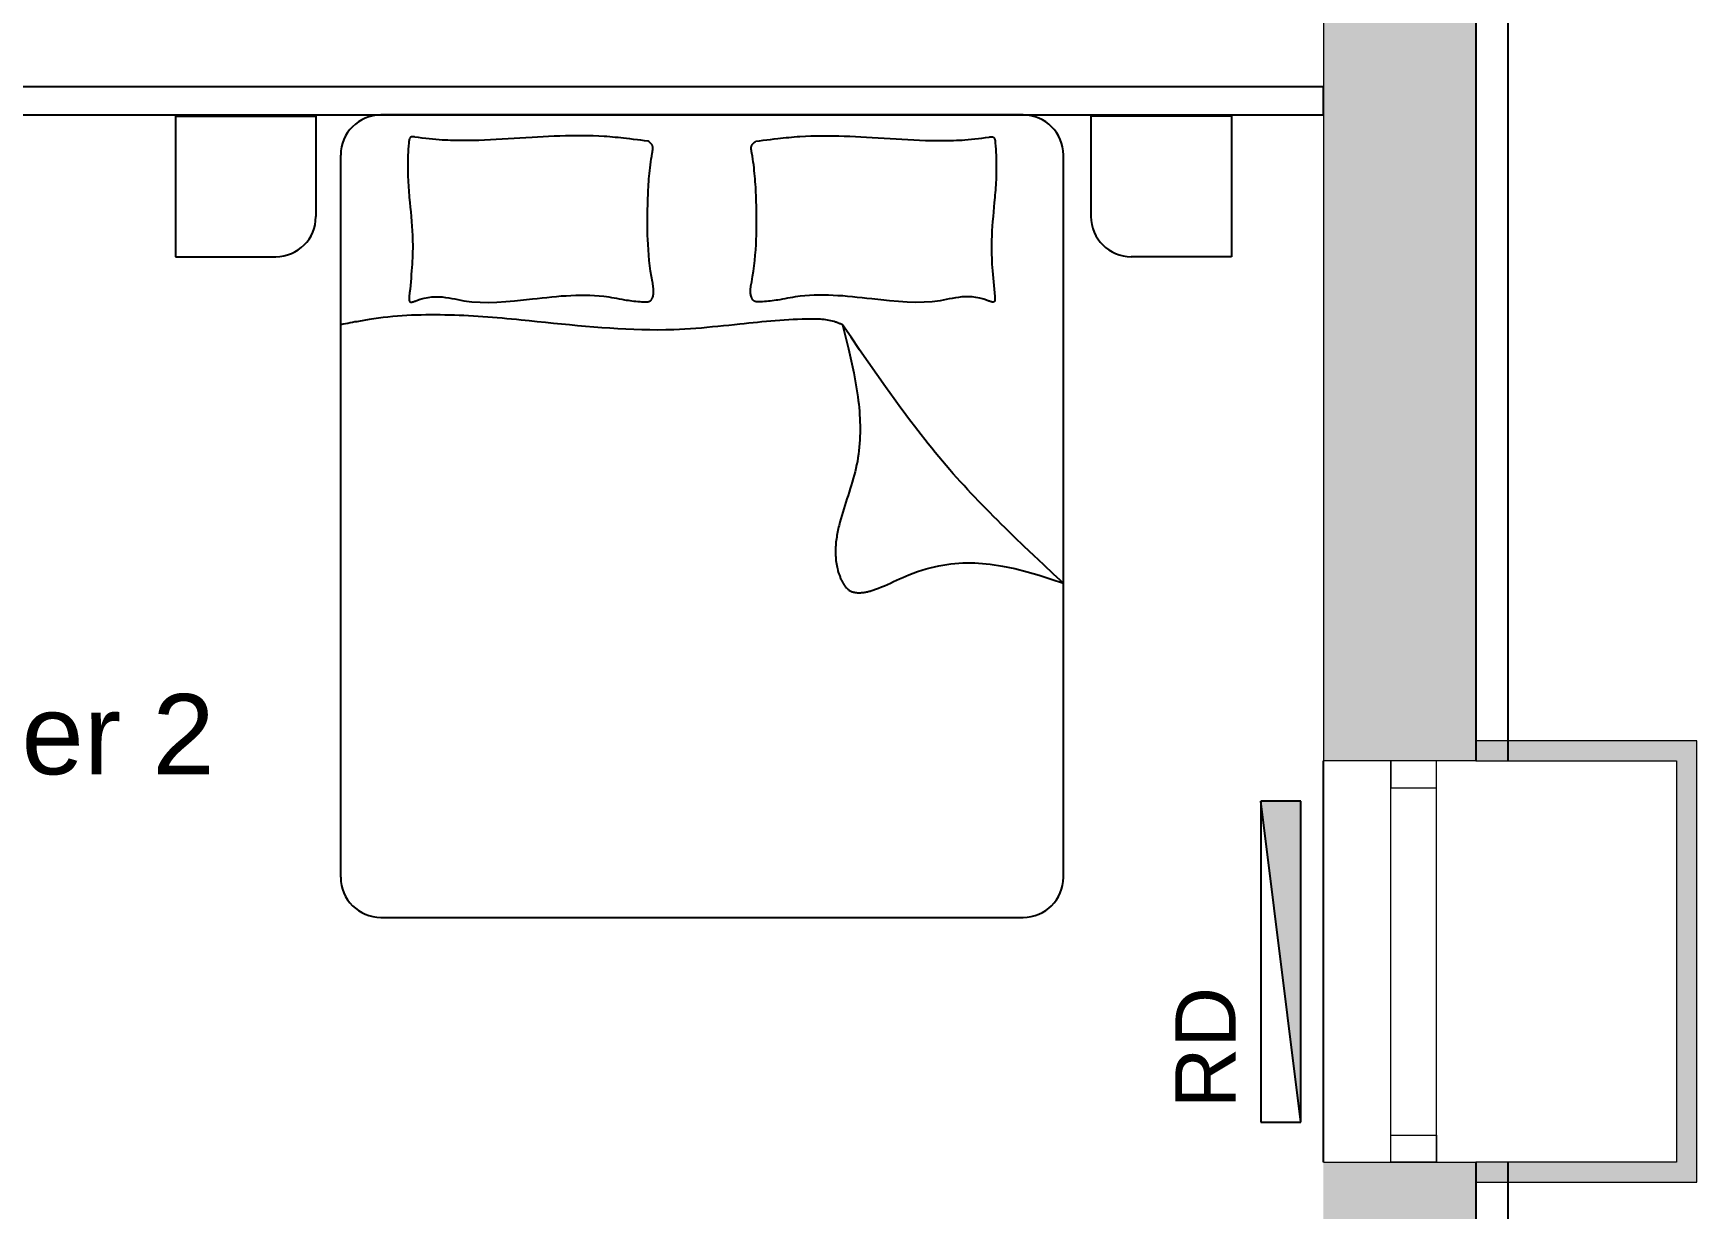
# Model space of a CAD drawing. Header units: millimetres. Extents: x -245 to 49755, y -245 to 41806.
# Drawn here: x 8545 to 10616, y 9941 to 11406 of the extents above; entities that cross this region are included whole.
import ezdxf

# ---------------------------------------------------------------- set-up
doc = ezdxf.new("R2010")
doc.units = ezdxf.units.MM
doc.linetypes.add('PUNKT2_S9', pattern=[1, 0, -1])
doc.layers.add('Label', color=7, linetype='Continuous', lineweight=25)
doc.layers.add('Standard', color=7, linetype='Continuous', lineweight=25)
doc.styles.add('ARIAL', font='arial.ttf')

msp = doc.modelspace()

# ---------------------------------------------------------------- hatches: boundary and pattern name
at = {"layer": 'Standard', "linetype": 'PUNKT2_S9', "lineweight": 18}
h = msp.add_hatch(color=9, dxfattribs=at)
h.paths.add_polyline_path([(10341.4, 8883.3), (10341.4, 9999.4), (10216.4, 9999.4), (10216.4, 8883.3)])
h.paths.add_polyline_path([(10341.4, 10499.4), (10341.4, 11461.9), (10216.4, 11461.9), (10216.4, 10499.4)])
h.paths.add_polyline_path([(10216.4, 12849.4), (10216.4, 11961.9), (10341.4, 11961.9), (10341.4, 12974.4)])
h.paths.add_polyline_path([(10341.4, 7324.4), (10341.4, 8383.3), (10216.4, 8383.3), (10216.4, 7449.4)])
h = msp.add_hatch(color=9, dxfattribs=at)
h.paths.add_polyline_path([(10216.4, 8883.3), (10216.4, 9999.4), (10151.4, 9999.4), (10151.4, 8883.3)])
h.paths.add_polyline_path([(10216.4, 11961.9), (10216.4, 12849.4), (10151.4, 12784.4), (10151.4, 11961.9)])
h.paths.add_polyline_path([(10151.4, 11461.9), (10151.4, 10499.4), (10216.4, 10499.4), (10216.4, 11461.9)])
h.paths.add_polyline_path([(10216.4, 7449.4), (10216.4, 8383.3), (10151.4, 8383.3), (10151.4, 7514.4)])
for points in [[(10616.4, 10524.4), (10341.4, 10524.4), (10341.4, 10499.4), (10591.4, 10499.4)], [(10616.4, 9974.4), (10616.4, 10524.4), (10591.4, 10499.4), (10591.4, 9999.4)], [(10341.4, 9974.4), (10616.4, 9974.4), (10591.4, 9999.4), (10341.4, 9999.4)]]:
    msp.add_hatch(color=253, dxfattribs=at).paths.add_polyline_path(points)
at = {"layer": 'Standard', "linetype": 'PUNKT2_S9', "lineweight": -3}
msp.add_hatch(color=9, dxfattribs=at).paths.add_polyline_path([(10123.5, 10049.4), (10123.5, 10449.4), (10073.5, 10449.4)])

# ---------------------------------------------------------------- linework, layer by layer
at = {"layer": 'Standard', "color": 9, "linetype": 'Continuous', "lineweight": 18}
for p, q in [((10151.4, 11461.9), (10151.4, 10499.4)), ((10341.4, 10499.4), (10341.4, 11461.9)), ((10216.4, 10499.4), (10151.4, 10499.4)), ((10251.4, 10499.4), (10216.4, 10499.4)), ((10276.4, 10499.4), (10251.4, 10499.4)), ((10341.4, 10499.4), (10276.4, 10499.4)), ((10151.4, 9999.4), (10216.4, 9999.4)), ((10216.4, 9999.4), (10251.4, 9999.4)), ((10251.4, 9999.4), (10276.4, 9999.4)), ((10276.4, 9999.4), (10341.4, 9999.4)), ((10341.4, 8883.3), (10341.4, 9999.4))]:
    msp.add_line(p, q, dxfattribs=at)
at = {"layer": 'Standard', "color": 131, "linetype": 'Continuous', "lineweight": -3}
for p, q in [((10341.4, 11461.9), (10341.4, 10499.4)), ((10381.4, 10499.4), (10381.4, 11461.9)), ((10341.4, 9999.4), (10341.4, 8883.3)), ((10381.4, 8883.3), (10381.4, 9999.4))]:
    msp.add_line(p, q, dxfattribs=at)
at = {"layer": 'Standard', "color": 255, "linetype": 'Continuous', "lineweight": -3}
for p, q in [((10151.4, 11339.4), (7651.4, 11339.4)), ((10151.4, 11304.4), (10151.4, 11339.4)), ((7651.4, 11304.4), (10151.4, 11304.4))]:
    msp.add_line(p, q, dxfattribs=at)
at = {"layer": 'Standard', "color": 7, "linetype": 'Continuous', "lineweight": -3}
for p, q in [((8721.6, 11302.7), (8896.6, 11302.7)), ((8721.6, 11302.7), (8721.6, 11127.7)), ((8896.6, 11302.7), (8896.6, 11177.7)), ((9777.6, 11304.4), (8977.6, 11304.4)), ((10037, 11302.8), (9862, 11302.8)), ((9862, 11302.8), (9862, 11177.8)), ((10037, 11302.8), (10037, 11127.8)), ((9012.5, 11271.1), (9012.4, 11270.3)), ((9012.6, 11271.9), (9012.5, 11271.1)), ((9012.7, 11272.6), (9012.6, 11271.9)), ((9012.8, 11273.3), (9012.7, 11272.6)), ((9013, 11274), (9012.8, 11273.3)), ((9013.2, 11274.6), (9013, 11274)), ((9013.4, 11275.1), (9013.2, 11274.6)), ((9013.6, 11275.6), (9013.4, 11275.1)), ((9013.9, 11276), (9013.6, 11275.6)), ((9014.2, 11276.4), (9013.9, 11276)), ((9014.5, 11276.7), (9014.2, 11276.4)), ((9014.9, 11276.9), (9014.5, 11276.7)), ((9015.2, 11277.1), (9014.9, 11276.9)), ((9015.6, 11277.2), (9015.2, 11277.1)), ((9015.9, 11277.2), (9015.6, 11277.2)), ((9016.3, 11277.3), (9015.9, 11277.2)), ((9016.7, 11277.3), (9016.3, 11277.3)), ((9017.2, 11277.3), (9016.7, 11277.3)), ((9017.6, 11277.2), (9017.2, 11277.3)), ((9018.1, 11277.2), (9017.6, 11277.2)), ((9018.5, 11277.1), (9018.1, 11277.2)), ((9019, 11277.1), (9018.5, 11277.1)), ((9019.4, 11277), (9019, 11277.1)), ((9019.9, 11276.9), (9019.4, 11277)), ((9024.5, 11276.2), (9019.9, 11276.9)), ((9029, 11275.6), (9024.5, 11276.2)), ((9033.4, 11275), (9029, 11275.6)), ((9037.7, 11274.5), (9033.4, 11275)), ((9042, 11274.1), (9037.7, 11274.5)), ((9046.1, 11273.7), (9042, 11274.1)), ((9050.2, 11273.4), (9046.1, 11273.7)), ((9053.8, 11273.1), (9050.2, 11273.4)), ((9057.3, 11272.9), (9053.8, 11273.1)), ((9060.8, 11272.8), (9057.3, 11272.9)), ((9064.3, 11272.6), (9060.8, 11272.8)), ((9067.7, 11272.5), (9064.3, 11272.6)), ((9071.2, 11272.5), (9067.7, 11272.5)), ((9074.6, 11272.4), (9071.2, 11272.5)), ((9078.1, 11272.4), (9074.6, 11272.4)), ((9085.2, 11272.4), (9078.1, 11272.4)), ((9092.3, 11272.6), (9085.2, 11272.4)), ((9099.5, 11272.7), (9092.3, 11272.6)), ((9106.7, 11273), (9099.5, 11272.7)), ((9114, 11273.3), (9106.7, 11273)), ((9121.3, 11273.7), (9114, 11273.3)), ((9128.6, 11274.1), (9121.3, 11273.7)), ((9136, 11274.5), (9128.6, 11274.1)), ((9143.4, 11275), (9136, 11274.5)), ((9150.8, 11275.4), (9143.4, 11275)), ((9158.3, 11275.9), (9150.8, 11275.4)), ((9165.8, 11276.3), (9158.3, 11275.9)), ((9172.7, 11276.7), (9165.8, 11276.3)), ((9179.6, 11277.1), (9172.7, 11276.7)), ((9186.5, 11277.4), (9179.6, 11277.1)), ((9193.5, 11277.8), (9186.5, 11277.4)), ((9200.4, 11278), (9193.5, 11277.8)), ((9207.4, 11278.2), (9200.4, 11278)), ((9214.3, 11278.4), (9207.4, 11278.2)), ((9221.2, 11278.5), (9214.3, 11278.4)), ((9228.2, 11278.5), (9221.2, 11278.5)), ((9235.1, 11278.4), (9228.2, 11278.5)), ((9242, 11278.2), (9235.1, 11278.4)), ((9248.9, 11278), (9242, 11278.2)), ((9255.7, 11277.6), (9248.9, 11278)), ((9259.2, 11277.4), (9255.7, 11277.6)), ((9262.6, 11277.1), (9259.2, 11277.4)), ((9266.1, 11276.8), (9262.6, 11277.1)), ((9269.5, 11276.5), (9266.1, 11276.8)), ((9273, 11276.2), (9269.5, 11276.5)), ((9276.4, 11275.9), (9273, 11276.2)), ((9279.8, 11275.5), (9276.4, 11275.9)), ((9283.3, 11275.1), (9279.8, 11275.5)), ((9287.8, 11274.6), (9283.3, 11275.1)), ((9292.4, 11274), (9287.8, 11274.6)), ((9297, 11273.5), (9292.4, 11274)), ((9301.5, 11272.9), (9297, 11273.5)), ((9306.1, 11272.3), (9301.5, 11272.9)), ((9310.6, 11271.7), (9306.1, 11272.3)), ((9311.1, 11271.4), (9310.6, 11271.7)), ((9311.6, 11271), (9311.1, 11271.4)), ((9312.1, 11270.6), (9311.6, 11271)), ((9312.6, 11270.2), (9312.1, 11270.6)), ((9442.6, 11270.2), (9443.1, 11270.6)), ((9443.1, 11270.6), (9443.6, 11271)), ((9443.6, 11271), (9444.1, 11271.4)), ((9444.1, 11271.4), (9444.5, 11271.7)), ((9444.5, 11271.7), (9449.1, 11272.3)), ((9449.1, 11272.3), (9453.7, 11272.9)), ((9453.7, 11272.9), (9458.2, 11273.5)), ((9458.2, 11273.5), (9462.8, 11274)), ((9462.8, 11274), (9467.3, 11274.6)), ((9467.3, 11274.6), (9471.9, 11275.1)), ((9471.9, 11275.1), (9475.3, 11275.5)), ((9475.3, 11275.5), (9478.7, 11275.9)), ((9478.7, 11275.9), (9482.2, 11276.2)), ((9482.2, 11276.2), (9485.6, 11276.5)), ((9485.6, 11276.5), (9489.1, 11276.8)), ((9489.1, 11276.8), (9492.5, 11277.1)), ((9492.5, 11277.1), (9496, 11277.4)), ((9496, 11277.4), (9499.4, 11277.6)), ((9499.4, 11277.6), (9506.3, 11278)), ((9506.3, 11278), (9513.2, 11278.2)), ((9513.2, 11278.2), (9520.1, 11278.4)), ((9520.1, 11278.4), (9527, 11278.5)), ((9527, 11278.5), (9533.9, 11278.5)), ((9533.9, 11278.5), (9540.8, 11278.4)), ((9540.8, 11278.4), (9547.8, 11278.2)), ((9547.8, 11278.2), (9554.7, 11278)), ((9554.7, 11278), (9561.7, 11277.8)), ((9561.7, 11277.8), (9568.6, 11277.4)), ((9568.6, 11277.4), (9575.5, 11277.1)), ((9575.5, 11277.1), (9582.5, 11276.7)), ((9582.5, 11276.7), (9589.4, 11276.3)), ((9589.4, 11276.3), (9596.9, 11275.9)), ((9596.9, 11275.9), (9604.3, 11275.4)), ((9604.3, 11275.4), (9611.8, 11275)), ((9611.8, 11275), (9619.2, 11274.5)), ((9619.2, 11274.5), (9626.5, 11274.1)), ((9626.5, 11274.1), (9633.9, 11273.7)), ((9633.9, 11273.7), (9641.2, 11273.3)), ((9641.2, 11273.3), (9648.5, 11273)), ((9648.5, 11273), (9655.7, 11272.7)), ((9655.7, 11272.7), (9662.9, 11272.6)), ((9662.9, 11272.6), (9670, 11272.4)), ((9670, 11272.4), (9677.1, 11272.4)), ((9677.1, 11272.4), (9680.5, 11272.4)), ((9680.5, 11272.4), (9684, 11272.5)), ((9684, 11272.5), (9687.4, 11272.5)), ((9687.4, 11272.5), (9690.9, 11272.6)), ((9690.9, 11272.6), (9694.4, 11272.8)), ((9694.4, 11272.8), (9697.9, 11272.9)), ((9697.9, 11272.9), (9701.4, 11273.1)), ((9701.4, 11273.1), (9704.9, 11273.4)), ((9704.9, 11273.4), (9709, 11273.7)), ((9709, 11273.7), (9713.2, 11274.1)), ((9713.2, 11274.1), (9717.4, 11274.5)), ((9717.4, 11274.5), (9721.7, 11275)), ((9721.7, 11275), (9726.1, 11275.6)), ((9726.1, 11275.6), (9730.6, 11276.2)), ((9730.6, 11276.2), (9735.3, 11276.9)), ((9735.3, 11276.9), (9735.7, 11277)), ((9735.7, 11277), (9736.2, 11277.1)), ((9736.2, 11277.1), (9736.6, 11277.1)), ((9736.6, 11277.1), (9737.1, 11277.2)), ((9737.1, 11277.2), (9737.6, 11277.2)), ((9737.6, 11277.2), (9738, 11277.3)), ((9738, 11277.3), (9738.4, 11277.3)), ((9738.4, 11277.3), (9738.8, 11277.3)), ((9738.8, 11277.3), (9739.2, 11277.2)), ((9739.2, 11277.2), (9739.6, 11277.2)), ((9739.6, 11277.2), (9739.9, 11277.1)), ((9739.9, 11277.1), (9740.3, 11276.9)), ((9740.3, 11276.9), (9740.6, 11276.7)), ((9740.6, 11276.7), (9741, 11276.4)), ((9741, 11276.4), (9741.3, 11276)), ((9741.3, 11276), (9741.6, 11275.6)), ((9741.6, 11275.6), (9741.8, 11275.1)), ((9741.8, 11275.1), (9742, 11274.6)), ((9742, 11274.6), (9742.2, 11274)), ((9742.2, 11274), (9742.3, 11273.3)), ((9742.3, 11273.3), (9742.5, 11272.6)), ((9742.5, 11272.6), (9742.6, 11271.9)), ((9742.6, 11271.9), (9742.7, 11271.1)), ((9742.7, 11271.1), (9742.8, 11270.3)), ((8927.6, 10354.4), (8927.6, 11254.4)), ((9011.2, 11250.8), (9011.1, 11247.2)), ((9011.3, 11254.4), (9011.2, 11250.8)), ((9011.5, 11258.1), (9011.3, 11254.4)), ((9011.7, 11261.8), (9011.5, 11258.1)), ((9012, 11265.6), (9011.7, 11261.8)), ((9012.3, 11269.5), (9012, 11265.6)), ((9012.4, 11270.3), (9012.3, 11269.5)), ((9313, 11269.8), (9312.6, 11270.2)), ((9313.5, 11269.4), (9313, 11269.8)), ((9313.9, 11269), (9313.5, 11269.4)), ((9314.3, 11268.6), (9313.9, 11269)), ((9314.6, 11268.2), (9314.3, 11268.6)), ((9314.3, 11249.4), (9314.9, 11253.1)), ((9315, 11267.7), (9314.6, 11268.2)), ((9314.9, 11253.1), (9315.5, 11256.8)), ((9315.3, 11267.3), (9315, 11267.7)), ((9315.5, 11266.8), (9315.3, 11267.3)), ((9315.8, 11266.2), (9315.5, 11266.8)), ((9315.5, 11256.8), (9315.7, 11257.7)), ((9315.7, 11257.7), (9315.8, 11258.6)), ((9316, 11265.6), (9315.8, 11266.2)), ((9315.8, 11258.6), (9316, 11259.5)), ((9316.1, 11264.9), (9316, 11265.6)), ((9316, 11259.5), (9316.1, 11260.4)), ((9316.2, 11264.2), (9316.1, 11264.9)), ((9316.1, 11260.4), (9316.2, 11261.3)), ((9316.3, 11263.6), (9316.2, 11264.2)), ((9316.2, 11261.3), (9316.3, 11262.1)), ((9316.3, 11262.8), (9316.3, 11263.6)), ((9316.3, 11262.1), (9316.3, 11262.8)), ((9438.8, 11262.8), (9438.9, 11263.6)), ((9438.9, 11262.1), (9438.8, 11262.8)), ((9438.9, 11264.2), (9439, 11264.9)), ((9438.9, 11263.6), (9438.9, 11264.2)), ((9438.9, 11261.3), (9438.9, 11262.1)), ((9439, 11260.4), (9438.9, 11261.3)), ((9439, 11264.9), (9439.2, 11265.6)), ((9439.2, 11259.5), (9439, 11260.4)), ((9439.2, 11265.6), (9439.4, 11266.2)), ((9439.3, 11258.6), (9439.2, 11259.5)), ((9439.5, 11257.7), (9439.3, 11258.6)), ((9439.4, 11266.2), (9439.6, 11266.8)), ((9439.6, 11256.8), (9439.5, 11257.7)), ((9439.6, 11266.8), (9439.9, 11267.3)), ((9440.3, 11253.1), (9439.6, 11256.8)), ((9439.9, 11267.3), (9440.2, 11267.7)), ((9440.2, 11267.7), (9440.5, 11268.2)), ((9440.9, 11249.4), (9440.3, 11253.1)), ((9440.5, 11268.2), (9440.9, 11268.6)), ((9440.9, 11268.6), (9441.3, 11269)), ((9441.3, 11269), (9441.7, 11269.4)), ((9441.7, 11269.4), (9442.1, 11269.8)), ((9442.1, 11269.8), (9442.6, 11270.2)), ((9742.8, 11270.3), (9742.8, 11269.5)), ((9742.8, 11269.5), (9743.1, 11265.6)), ((9743.1, 11265.6), (9743.4, 11261.8)), ((9743.4, 11261.8), (9743.6, 11258.1)), ((9743.6, 11258.1), (9743.8, 11254.4)), ((9743.8, 11254.4), (9743.9, 11250.8)), ((9743.9, 11250.8), (9744, 11247.2)), ((9827.6, 10354.4), (9827.6, 11254.4)), ((9011.1, 11247.2), (9011.1, 11243.7)), ((9011.1, 11243.7), (9011.1, 11240.2)), ((9011.1, 11240.2), (9011.1, 11236.8)), ((9011.1, 11236.8), (9011.1, 11233.4)), ((9011.1, 11233.4), (9011.2, 11230)), ((9011.2, 11230), (9011.3, 11226.7)), ((9311.7, 11228.1), (9312.1, 11231.6)), ((9312.1, 11231.6), (9312.4, 11235.1)), ((9312.4, 11235.1), (9312.8, 11238.6)), ((9312.8, 11238.6), (9313.3, 11242.2)), ((9313.3, 11242.2), (9313.7, 11245.8)), ((9313.7, 11245.8), (9314.3, 11249.4)), ((9441.4, 11245.8), (9440.9, 11249.4)), ((9441.9, 11242.2), (9441.4, 11245.8)), ((9442.3, 11238.6), (9441.9, 11242.2)), ((9442.7, 11235.1), (9442.3, 11238.6)), ((9443.1, 11231.6), (9442.7, 11235.1)), ((9443.4, 11228.1), (9443.1, 11231.6)), ((9743.9, 11230), (9743.8, 11226.7)), ((9744, 11233.4), (9743.9, 11230)), ((9744, 11247.2), (9744.1, 11243.7)), ((9744.1, 11236.8), (9744, 11233.4)), ((9744.1, 11243.7), (9744.1, 11240.2)), ((9744.1, 11240.2), (9744.1, 11236.8)), ((9011.3, 11226.7), (9011.5, 11223.5)), ((9011.5, 11223.5), (9011.6, 11220.2)), ((9011.6, 11220.2), (9011.8, 11217.1)), ((9011.8, 11217.1), (9012, 11213.9)), ((9012, 11213.9), (9012.2, 11210.8)), ((9012.2, 11210.8), (9012.5, 11207.7)), ((9310.5, 11207.7), (9310.6, 11211.1)), ((9310.6, 11211.1), (9310.8, 11214.5)), ((9310.8, 11214.5), (9311, 11217.9)), ((9311, 11217.9), (9311.2, 11221.3)), ((9311.2, 11221.3), (9311.5, 11224.7)), ((9311.5, 11224.7), (9311.7, 11228.1)), ((9443.7, 11224.7), (9443.4, 11228.1)), ((9443.9, 11221.3), (9443.7, 11224.7)), ((9444.2, 11217.9), (9443.9, 11221.3)), ((9444.4, 11214.5), (9444.2, 11217.9)), ((9444.5, 11211.1), (9444.4, 11214.5)), ((9444.7, 11207.7), (9444.5, 11211.1)), ((9742.9, 11210.8), (9742.7, 11207.7)), ((9743.1, 11213.9), (9742.9, 11210.8)), ((9743.3, 11217.1), (9743.1, 11213.9)), ((9743.5, 11220.2), (9743.3, 11217.1)), ((9743.7, 11223.5), (9743.5, 11220.2)), ((9743.8, 11226.7), (9743.7, 11223.5)), ((9012.5, 11207.7), (9012.7, 11204.6)), ((9012.7, 11204.6), (9013, 11201.5)), ((9013, 11201.5), (9013.5, 11195.5)), ((9013.5, 11195.5), (9014.1, 11189.5)), ((9014.1, 11189.5), (9014.7, 11183.6)), ((9309.8, 11187.1), (9309.9, 11191.7)), ((9309.9, 11191.7), (9310, 11196.3)), ((9310, 11196.3), (9310.2, 11200.9)), ((9310.2, 11200.9), (9310.3, 11204.3)), ((9310.3, 11204.3), (9310.5, 11207.7)), ((9444.8, 11204.3), (9444.7, 11207.7)), ((9445, 11200.9), (9444.8, 11204.3)), ((9445.1, 11196.3), (9445, 11200.9)), ((9445.3, 11191.7), (9445.1, 11196.3)), ((9445.4, 11187.1), (9445.3, 11191.7)), ((9741.1, 11189.5), (9740.5, 11183.6)), ((9741.6, 11195.5), (9741.1, 11189.5)), ((9742.2, 11201.5), (9741.6, 11195.5)), ((9742.4, 11204.6), (9742.2, 11201.5)), ((9742.7, 11207.7), (9742.4, 11204.6)), ((9014.7, 11183.6), (9015.2, 11177.7)), ((9015.2, 11177.7), (9015.7, 11171.8)), ((9015.7, 11171.8), (9016.2, 11165.9)), ((9309.6, 11177.7), (9309.7, 11182.4)), ((9309.6, 11173.1), (9309.6, 11177.7)), ((9309.6, 11168.3), (9309.6, 11173.1)), ((9309.6, 11163.6), (9309.6, 11168.3)), ((9309.7, 11182.4), (9309.8, 11187.1)), ((9445.5, 11182.4), (9445.4, 11187.1)), ((9445.5, 11177.7), (9445.5, 11182.4)), ((9445.6, 11173.1), (9445.5, 11177.7)), ((9445.5, 11163.6), (9445.6, 11168.3)), ((9445.6, 11168.3), (9445.6, 11173.1)), ((9739.4, 11171.8), (9739, 11165.9)), ((9740, 11177.7), (9739.4, 11171.8)), ((9740.5, 11183.6), (9740, 11177.7)), ((9016.2, 11165.9), (9016.6, 11160)), ((9016.6, 11160), (9016.9, 11154)), ((9016.9, 11154), (9017.1, 11148)), ((9017.1, 11148), (9017.2, 11141.9)), ((9309.7, 11158.9), (9309.6, 11163.6)), ((9309.8, 11154.2), (9309.7, 11158.9)), ((9310, 11149.4), (9309.8, 11154.2)), ((9310.3, 11142.9), (9310, 11149.4)), ((9444.8, 11142.9), (9445.1, 11149.4)), ((9445.1, 11149.4), (9445.3, 11154.2)), ((9445.3, 11154.2), (9445.4, 11158.9)), ((9445.4, 11158.9), (9445.5, 11163.6)), ((9738.1, 11148), (9738, 11141.9)), ((9738.3, 11154), (9738.1, 11148)), ((9738.6, 11160), (9738.3, 11154)), ((9739, 11165.9), (9738.6, 11160)), ((8721.6, 11127.7), (8846.6, 11127.7)), ((9016.9, 11126.2), (9016.7, 11122.3)), ((9017, 11130.2), (9016.9, 11126.2)), ((9017.1, 11134.1), (9017, 11130.2)), ((9017.2, 11138), (9017.1, 11134.1)), ((9017.2, 11141.9), (9017.2, 11138)), ((9310.7, 11136.3), (9310.3, 11142.9)), ((9311.3, 11129.7), (9310.7, 11136.3)), ((9311.9, 11123.1), (9311.3, 11129.7)), ((9443.3, 11123.1), (9443.9, 11129.7)), ((9443.9, 11129.7), (9444.4, 11136.3)), ((9444.4, 11136.3), (9444.8, 11142.9)), ((9738, 11141.9), (9738, 11138)), ((9738, 11138), (9738, 11134.1)), ((9738, 11134.1), (9738.2, 11130.2)), ((9738.2, 11130.2), (9738.3, 11126.2)), ((9738.3, 11126.2), (9738.5, 11122.3)), ((10037, 11127.8), (9912, 11127.8)), ((9015.5, 11105.7), (9015.1, 11101)), ((9015.9, 11110.3), (9015.5, 11105.7)), ((9016.2, 11114.3), (9015.9, 11110.3)), ((9016.4, 11118.3), (9016.2, 11114.3)), ((9016.7, 11122.3), (9016.4, 11118.3)), ((9312.7, 11116.4), (9311.9, 11123.1)), ((9313.5, 11109.8), (9312.7, 11116.4)), ((9314.6, 11103.1), (9313.5, 11109.8)), ((9440.6, 11103.1), (9441.6, 11109.8)), ((9441.6, 11109.8), (9442.5, 11116.4)), ((9442.5, 11116.4), (9443.3, 11123.1)), ((9738.5, 11122.3), (9738.7, 11118.3)), ((9738.7, 11118.3), (9739, 11114.3)), ((9739, 11114.3), (9739.3, 11110.3)), ((9739.3, 11110.3), (9739.6, 11105.7)), ((9739.6, 11105.7), (9740, 11101)), ((9013.9, 11087.2), (9013.4, 11082.7)), ((9014.3, 11091.8), (9013.9, 11087.2)), ((9014.7, 11096.4), (9014.3, 11091.8)), ((9015.1, 11101), (9014.7, 11096.4)), ((9315.7, 11096.5), (9314.6, 11103.1)), ((9316.1, 11094.8), (9315.7, 11096.5)), ((9316.4, 11093.1), (9316.1, 11094.8)), ((9316.7, 11091.4), (9316.4, 11093.1)), ((9316.9, 11089.7), (9316.7, 11091.4)), ((9317.1, 11088), (9316.9, 11089.7)), ((9317.3, 11086.3), (9317.1, 11088)), ((9317.3, 11085.2), (9317.3, 11086.3)), ((9317.3, 11084.1), (9317.3, 11085.2)), ((9317.3, 11083), (9317.3, 11084.1)), ((9437.9, 11086.3), (9438, 11088)), ((9437.9, 11085.2), (9437.9, 11086.3)), ((9437.9, 11084.1), (9437.9, 11085.2)), ((9437.9, 11083), (9437.9, 11084.1)), ((9438, 11088), (9438.2, 11089.7)), ((9438.2, 11089.7), (9438.5, 11091.4)), ((9438.5, 11091.4), (9438.8, 11093.1)), ((9438.8, 11093.1), (9439.1, 11094.8)), ((9439.1, 11094.8), (9439.4, 11096.5)), ((9439.4, 11096.5), (9440.6, 11103.1)), ((9740, 11101), (9740.4, 11096.4)), ((9740.4, 11096.4), (9740.9, 11091.8)), ((9740.9, 11091.8), (9741.3, 11087.2)), ((9741.3, 11087.2), (9741.7, 11082.7)), ((9012.9, 11076.9), (9012.8, 11076.4)), ((9012.8, 11076.4), (9012.8, 11076)), ((9012.8, 11076), (9012.8, 11075.6)), ((9012.8, 11075.6), (9012.8, 11075.2)), ((9012.8, 11075.2), (9012.8, 11074.8)), ((9012.8, 11074.8), (9012.8, 11074.4)), ((9012.8, 11074.4), (9012.8, 11073.9)), ((9012.8, 11073.9), (9012.9, 11073.5)), ((9013, 11078.1), (9012.9, 11077.7)), ((9012.9, 11077.7), (9012.9, 11077.3)), ((9012.9, 11077.3), (9012.9, 11076.9)), ((9012.9, 11073.5), (9013, 11073.1)), ((9013.4, 11082.7), (9013, 11078.1)), ((9013, 11073.1), (9013, 11073)), ((9013, 11073), (9013, 11073)), ((9013, 11073), (9013, 11072.9)), ((9013, 11072.9), (9013, 11072.8)), ((9013, 11072.8), (9013, 11072.8)), ((9013, 11072.8), (9013.1, 11072.7)), ((9013.1, 11072.7), (9013.1, 11072.6)), ((9013.1, 11072.6), (9013.1, 11072.5)), ((9013.1, 11072.5), (9013.1, 11072.4)), ((9013.1, 11072.4), (9013.2, 11072.4)), ((9013.2, 11072.4), (9013.4, 11071.9)), ((9013.4, 11071.9), (9013.7, 11071.6)), ((9013.7, 11071.6), (9014.1, 11071.4)), ((9014.1, 11071.4), (9014.5, 11071.2)), ((9014.5, 11071.2), (9015, 11071.2)), ((9015, 11071.2), (9015.6, 11071.2)), ((9015.6, 11071.2), (9016.2, 11071.3)), ((9016.2, 11071.3), (9016.9, 11071.4)), ((9016.9, 11071.4), (9017.7, 11071.7)), ((9017.7, 11071.7), (9018.5, 11071.9)), ((9018.5, 11071.9), (9019.4, 11072.2)), ((9019.4, 11072.2), (9020.2, 11072.5)), ((9020.2, 11072.5), (9021.1, 11072.9)), ((9021.1, 11072.9), (9026.5, 11074.7)), ((9026.5, 11074.7), (9031.6, 11076)), ((9031.6, 11076), (9036.5, 11077)), ((9036.5, 11077), (9041.2, 11077.6)), ((9041.2, 11077.6), (9045.6, 11077.8)), ((9045.6, 11077.8), (9049.9, 11077.8)), ((9049.9, 11077.8), (9054.1, 11077.6)), ((9054.1, 11077.6), (9058.1, 11077.1)), ((9058.1, 11077.1), (9062.1, 11076.5)), ((9062.1, 11076.5), (9065.9, 11075.8)), ((9065.9, 11075.8), (9069.7, 11075.1)), ((9069.7, 11075.1), (9073.5, 11074.3)), ((9073.5, 11074.3), (9077.3, 11073.5)), ((9077.3, 11073.5), (9081.1, 11072.9)), ((9081.1, 11072.9), (9090.9, 11071.6)), ((9090.9, 11071.6), (9101.1, 11070.9)), ((9101.1, 11070.9), (9111.5, 11070.8)), ((9111.5, 11070.8), (9122.2, 11071.1)), ((9122.2, 11071.1), (9133, 11071.8)), ((9133, 11071.8), (9144, 11072.7)), ((9144, 11072.7), (9155.1, 11073.9)), ((9155.1, 11073.9), (9166.3, 11075.1)), ((9166.3, 11075.1), (9172.3, 11075.8)), ((9172.3, 11075.8), (9178.3, 11076.5)), ((9178.3, 11076.5), (9184.3, 11077.1)), ((9184.3, 11077.1), (9190.3, 11077.7)), ((9190.3, 11077.7), (9196.3, 11078.3)), ((9196.3, 11078.3), (9202.3, 11078.8)), ((9202.3, 11078.8), (9208.3, 11079.2)), ((9208.3, 11079.2), (9214.3, 11079.6)), ((9214.3, 11079.6), (9220.3, 11079.8)), ((9220.3, 11079.8), (9226.2, 11080)), ((9226.2, 11080), (9232.1, 11080)), ((9232.1, 11080), (9237.9, 11079.9)), ((9237.9, 11079.9), (9243.7, 11079.6)), ((9243.7, 11079.6), (9249.5, 11079.1)), ((9249.5, 11079.1), (9255.2, 11078.5)), ((9255.2, 11078.5), (9258.4, 11078.1)), ((9258.4, 11078.1), (9261.6, 11077.6)), ((9261.6, 11077.6), (9264.8, 11077.1)), ((9264.8, 11077.1), (9268, 11076.5)), ((9268, 11076.5), (9271.2, 11075.9)), ((9271.2, 11075.9), (9274.4, 11075.4)), ((9274.4, 11075.4), (9277.5, 11074.8)), ((9277.5, 11074.8), (9280.8, 11074.2)), ((9280.8, 11074.2), (9283.1, 11073.8)), ((9283.1, 11073.8), (9285.4, 11073.5)), ((9285.4, 11073.5), (9287.8, 11073.1)), ((9287.8, 11073.1), (9290.2, 11072.8)), ((9290.2, 11072.8), (9292.6, 11072.5)), ((9292.6, 11072.5), (9295, 11072.2)), ((9295, 11072.2), (9297.4, 11072)), ((9297.4, 11072), (9299.9, 11071.8)), ((9299.9, 11071.8), (9302.3, 11071.6)), ((9302.3, 11071.6), (9304.8, 11071.5)), ((9304.8, 11071.5), (9307.4, 11071.5)), ((9307.4, 11071.5), (9307.8, 11071.5)), ((9307.8, 11071.5), (9308.3, 11071.5)), ((9308.3, 11071.5), (9308.8, 11071.5)), ((9308.8, 11071.5), (9309.3, 11071.5)), ((9309.3, 11071.5), (9309.7, 11071.6)), ((9309.7, 11071.6), (9310.2, 11071.6)), ((9310.2, 11071.6), (9310.6, 11071.7)), ((9310.6, 11071.7), (9311, 11071.8)), ((9311, 11071.8), (9311.5, 11071.9)), ((9311.5, 11071.9), (9311.9, 11072.1)), ((9311.9, 11072.1), (9312.3, 11072.2)), ((9312.3, 11072.2), (9312.6, 11072.4)), ((9312.6, 11072.4), (9313, 11072.6)), ((9313, 11072.6), (9313.3, 11072.9)), ((9313.3, 11072.9), (9313.6, 11073.2)), ((9313.6, 11073.2), (9313.9, 11073.5)), ((9313.9, 11073.5), (9314.2, 11073.8)), ((9314.2, 11073.8), (9314.5, 11074.2)), ((9314.5, 11074.2), (9314.7, 11074.5)), ((9314.7, 11074.5), (9314.9, 11074.9)), ((9314.9, 11074.9), (9315.2, 11075.3)), ((9315.2, 11075.3), (9315.4, 11075.7)), ((9315.4, 11075.7), (9315.6, 11076.1)), ((9315.6, 11076.1), (9315.7, 11076.5)), ((9315.7, 11076.5), (9316.2, 11077.5)), ((9316.2, 11077.5), (9316.5, 11078.6)), ((9316.5, 11078.6), (9316.8, 11079.7)), ((9316.8, 11079.7), (9317, 11080.8)), ((9317, 11080.8), (9317.2, 11081.9)), ((9317.2, 11081.9), (9317.3, 11083)), ((9438, 11081.9), (9437.9, 11083)), ((9438.2, 11080.8), (9438, 11081.9)), ((9438.4, 11079.7), (9438.2, 11080.8)), ((9438.6, 11078.6), (9438.4, 11079.7)), ((9439, 11077.5), (9438.6, 11078.6)), ((9439.4, 11076.5), (9439, 11077.5)), ((9439.6, 11076.1), (9439.4, 11076.5)), ((9439.8, 11075.7), (9439.6, 11076.1)), ((9440, 11075.3), (9439.8, 11075.7)), ((9440.2, 11074.9), (9440, 11075.3)), ((9440.5, 11074.5), (9440.2, 11074.9)), ((9440.7, 11074.2), (9440.5, 11074.5)), ((9441, 11073.8), (9440.7, 11074.2)), ((9441.2, 11073.5), (9441, 11073.8)), ((9441.5, 11073.2), (9441.2, 11073.5)), ((9441.8, 11072.9), (9441.5, 11073.2)), ((9442.2, 11072.6), (9441.8, 11072.9)), ((9442.5, 11072.4), (9442.2, 11072.6)), ((9442.9, 11072.2), (9442.5, 11072.4)), ((9443.3, 11072.1), (9442.9, 11072.2)), ((9443.7, 11071.9), (9443.3, 11072.1)), ((9444.1, 11071.8), (9443.7, 11071.9)), ((9444.5, 11071.7), (9444.1, 11071.8)), ((9445, 11071.6), (9444.5, 11071.7)), ((9445.4, 11071.6), (9445, 11071.6)), ((9445.9, 11071.5), (9445.4, 11071.6)), ((9446.4, 11071.5), (9445.9, 11071.5)), ((9446.8, 11071.5), (9446.4, 11071.5)), ((9447.3, 11071.5), (9446.8, 11071.5)), ((9447.8, 11071.5), (9447.3, 11071.5)), ((9450.3, 11071.5), (9447.8, 11071.5)), ((9452.8, 11071.6), (9450.3, 11071.5)), ((9455.3, 11071.8), (9452.8, 11071.6)), ((9457.7, 11072), (9455.3, 11071.8)), ((9460.2, 11072.2), (9457.7, 11072)), ((9462.6, 11072.5), (9460.2, 11072.2)), ((9465, 11072.8), (9462.6, 11072.5)), ((9467.4, 11073.1), (9465, 11072.8)), ((9469.7, 11073.5), (9467.4, 11073.1)), ((9472.1, 11073.8), (9469.7, 11073.5)), ((9474.4, 11074.2), (9472.1, 11073.8)), ((9477.6, 11074.8), (9474.4, 11074.2)), ((9480.8, 11075.4), (9477.6, 11074.8)), ((9484, 11075.9), (9480.8, 11075.4)), ((9487.2, 11076.5), (9484, 11075.9)), ((9490.4, 11077.1), (9487.2, 11076.5)), ((9493.5, 11077.6), (9490.4, 11077.1)), ((9496.7, 11078.1), (9493.5, 11077.6)), ((9499.9, 11078.5), (9496.7, 11078.1)), ((9505.7, 11079.1), (9499.9, 11078.5)), ((9511.4, 11079.6), (9505.7, 11079.1)), ((9517.2, 11079.9), (9511.4, 11079.6)), ((9523.1, 11080), (9517.2, 11079.9)), ((9529, 11080), (9523.1, 11080)), ((9534.9, 11079.8), (9529, 11080)), ((9540.9, 11079.6), (9534.9, 11079.8)), ((9546.8, 11079.2), (9540.9, 11079.6)), ((9552.8, 11078.8), (9546.8, 11079.2)), ((9558.8, 11078.3), (9552.8, 11078.8)), ((9564.9, 11077.7), (9558.8, 11078.3)), ((9570.9, 11077.1), (9564.9, 11077.7)), ((9576.9, 11076.5), (9570.9, 11077.1)), ((9582.9, 11075.8), (9576.9, 11076.5)), ((9588.9, 11075.1), (9582.9, 11075.8)), ((9600.1, 11073.9), (9588.9, 11075.1)), ((9611.2, 11072.7), (9600.1, 11073.9)), ((9622.2, 11071.8), (9611.2, 11072.7)), ((9633, 11071.1), (9622.2, 11071.8)), ((9643.6, 11070.8), (9633, 11071.1)), ((9654.1, 11070.9), (9643.6, 11070.8)), ((9664.2, 11071.6), (9654.1, 11070.9)), ((9674.1, 11072.9), (9664.2, 11071.6)), ((9677.9, 11073.5), (9674.1, 11072.9)), ((9681.7, 11074.3), (9677.9, 11073.5)), ((9685.5, 11075.1), (9681.7, 11074.3)), ((9689.3, 11075.8), (9685.5, 11075.1)), ((9693.1, 11076.5), (9689.3, 11075.8)), ((9697, 11077.1), (9693.1, 11076.5)), ((9701.1, 11077.6), (9697, 11077.1)), ((9705.2, 11077.8), (9701.1, 11077.6)), ((9709.5, 11077.8), (9705.2, 11077.8)), ((9714, 11077.6), (9709.5, 11077.8)), ((9718.6, 11077), (9714, 11077.6)), ((9723.5, 11076), (9718.6, 11077)), ((9728.7, 11074.7), (9723.5, 11076)), ((9734.1, 11072.9), (9728.7, 11074.7)), ((9734.9, 11072.5), (9734.1, 11072.9)), ((9735.8, 11072.2), (9734.9, 11072.5)), ((9736.6, 11071.9), (9735.8, 11072.2)), ((9737.5, 11071.7), (9736.6, 11071.9)), ((9738.2, 11071.4), (9737.5, 11071.7)), ((9739, 11071.3), (9738.2, 11071.4)), ((9739.6, 11071.2), (9739, 11071.3)), ((9740.1, 11071.2), (9739.6, 11071.2)), ((9740.6, 11071.2), (9740.1, 11071.2)), ((9741.1, 11071.4), (9740.6, 11071.2)), ((9741.5, 11071.6), (9741.1, 11071.4)), ((9741.8, 11071.9), (9741.5, 11071.6)), ((9741.7, 11082.7), (9742.2, 11078.1)), ((9742, 11072.4), (9741.8, 11071.9)), ((9742.1, 11072.5), (9742, 11072.4)), ((9742, 11072.4), (9742, 11072.4)), ((9742.2, 11072.9), (9742.1, 11072.8)), ((9742.1, 11072.8), (9742.1, 11072.8)), ((9742.1, 11072.8), (9742.1, 11072.7)), ((9742.1, 11072.7), (9742.1, 11072.6)), ((9742.1, 11072.6), (9742.1, 11072.5)), ((9742.2, 11078.1), (9742.2, 11077.7)), ((9742.2, 11077.7), (9742.3, 11077.3)), ((9742.3, 11073.5), (9742.2, 11073.1)), ((9742.2, 11073.1), (9742.2, 11073)), ((9742.2, 11073), (9742.2, 11073)), ((9742.2, 11073), (9742.2, 11072.9)), ((9742.3, 11077.3), (9742.3, 11076.9)), ((9742.3, 11076.9), (9742.3, 11076.4)), ((9742.3, 11076.4), (9742.4, 11076)), ((9742.4, 11074.4), (9742.3, 11073.9)), ((9742.3, 11073.9), (9742.3, 11073.5)), ((9742.4, 11076), (9742.4, 11075.6)), ((9742.4, 11075.6), (9742.4, 11075.2)), ((9742.4, 11075.2), (9742.4, 11074.8)), ((9742.4, 11074.8), (9742.4, 11074.4)), ((8930.5, 11043.5), (8927.6, 11042.9)), ((8933.5, 11044.1), (8930.5, 11043.5)), ((8936.4, 11044.7), (8933.5, 11044.1)), ((8939.4, 11045.3), (8936.4, 11044.7)), ((8942.3, 11045.8), (8939.4, 11045.3)), ((8945.3, 11046.4), (8942.3, 11045.8)), ((8947.5, 11046.8), (8945.3, 11046.4)), ((8949.7, 11047.2), (8947.5, 11046.8)), ((8951.9, 11047.6), (8949.7, 11047.2)), ((8954.1, 11048), (8951.9, 11047.6)), ((8956.3, 11048.4), (8954.1, 11048)), ((8958.6, 11048.8), (8956.3, 11048.4)), ((8960.8, 11049.1), (8958.6, 11048.8)), ((8963, 11049.5), (8960.8, 11049.1)), ((8968.8, 11050.4), (8963, 11049.5)), ((8974.7, 11051.2), (8968.8, 11050.4)), ((8980.6, 11051.9), (8974.7, 11051.2)), ((8986.4, 11052.5), (8980.6, 11051.9)), ((8992.3, 11053.1), (8986.4, 11052.5)), ((8998.2, 11053.6), (8992.3, 11053.1)), ((9004.1, 11054), (8998.2, 11053.6)), ((9009.9, 11054.4), (9004.1, 11054)), ((9015.8, 11054.7), (9009.9, 11054.4)), ((9021.7, 11054.9), (9015.8, 11054.7)), ((9027.6, 11055.1), (9021.7, 11054.9)), ((9033.5, 11055.2), (9027.6, 11055.1)), ((9039.5, 11055.2), (9033.5, 11055.2)), ((9045.4, 11055.3), (9039.5, 11055.2)), ((9051.3, 11055.2), (9045.4, 11055.3)), ((9057.2, 11055.1), (9051.3, 11055.2)), ((9063.1, 11055), (9057.2, 11055.1)), ((9069.1, 11054.8), (9063.1, 11055)), ((9075, 11054.6), (9069.1, 11054.8)), ((9080.9, 11054.3), (9075, 11054.6)), ((9086.9, 11054), (9080.9, 11054.3)), ((9092.8, 11053.6), (9086.9, 11054)), ((9098.8, 11053.3), (9092.8, 11053.6)), ((9104.7, 11052.9), (9098.8, 11053.3)), ((9110.7, 11052.4), (9104.7, 11052.9)), ((9116.6, 11052), (9110.7, 11052.4)), ((9122.6, 11051.5), (9116.6, 11052)), ((9128.5, 11051), (9122.6, 11051.5)), ((9134.5, 11050.4), (9128.5, 11051)), ((9140.4, 11049.9), (9134.5, 11050.4)), ((9146.4, 11049.3), (9140.4, 11049.9)), ((9152.3, 11048.8), (9146.4, 11049.3)), ((9162.4, 11047.8), (9152.3, 11048.8)), ((9172.4, 11046.8), (9162.4, 11047.8)), ((9182.5, 11045.8), (9172.4, 11046.8)), ((9192.5, 11044.7), (9182.5, 11045.8)), ((9202.5, 11043.7), (9192.5, 11044.7)), ((9212.6, 11042.7), (9202.5, 11043.7)), ((9222.6, 11041.8), (9212.6, 11042.7)), ((9417.9, 11042.9), (9411, 11042.2)), ((9424.7, 11043.7), (9417.9, 11042.9)), ((9430.2, 11044.2), (9424.7, 11043.7)), ((9435.7, 11044.8), (9430.2, 11044.2)), ((9441.2, 11045.4), (9435.7, 11044.8)), ((9446.7, 11045.9), (9441.2, 11045.4)), ((9452.2, 11046.5), (9446.7, 11045.9)), ((9457.8, 11047), (9452.2, 11046.5)), ((9463.3, 11047.4), (9457.8, 11047)), ((9468.8, 11047.9), (9463.3, 11047.4)), ((9474.4, 11048.3), (9468.8, 11047.9)), ((9479.9, 11048.7), (9474.4, 11048.3)), ((9485.5, 11049.1), (9479.9, 11048.7)), ((9491.1, 11049.4), (9485.5, 11049.1)), ((9496.6, 11049.7), (9491.1, 11049.4)), ((9502.2, 11049.9), (9496.6, 11049.7)), ((9507.8, 11050), (9502.2, 11049.9)), ((9510, 11050.1), (9507.8, 11050)), ((9512.2, 11050.1), (9510, 11050.1)), ((9514.4, 11050.1), (9512.2, 11050.1)), ((9516.6, 11050.1), (9514.4, 11050.1)), ((9518.7, 11050.1), (9516.6, 11050.1)), ((9520.9, 11050), (9518.7, 11050.1)), ((9523.1, 11049.9), (9520.9, 11050)), ((9525.2, 11049.8), (9523.1, 11049.9)), ((9527.3, 11049.6), (9525.2, 11049.8)), ((9529.5, 11049.4), (9527.3, 11049.6)), ((9531.6, 11049.2), (9529.5, 11049.4)), ((9533.7, 11048.8), (9531.6, 11049.2)), ((9535.8, 11048.4), (9533.7, 11048.8)), ((9537.9, 11048), (9535.8, 11048.4)), ((9540, 11047.5), (9537.9, 11048)), ((9542, 11046.9), (9540, 11047.5)), ((9542.9, 11046.6), (9542, 11046.9)), ((9543.8, 11046.3), (9542.9, 11046.6)), ((9544.7, 11046), (9543.8, 11046.3)), ((9545.6, 11045.7), (9544.7, 11046)), ((9546.5, 11045.4), (9545.6, 11045.7)), ((9547.3, 11045), (9546.5, 11045.4)), ((9548.2, 11044.7), (9547.3, 11045)), ((9549.1, 11044.3), (9548.2, 11044.7)), ((9550, 11044), (9549.1, 11044.3)), ((9550.9, 11043.6), (9550, 11044)), ((9551.7, 11043.3), (9550.9, 11043.6)), ((9552.6, 11042.9), (9551.7, 11043.3)), ((9552.6, 11042.9), (9556.3, 11027.9)), ((9563.2, 11027.4), (9552.6, 11042.9)), ((9232.6, 11040.9), (9222.6, 11041.8)), ((9242.7, 11040), (9232.6, 11040.9)), ((9252.7, 11039.2), (9242.7, 11040)), ((9262.7, 11038.5), (9252.7, 11039.2)), ((9272.7, 11037.9), (9262.7, 11038.5)), ((9282.7, 11037.4), (9272.7, 11037.9)), ((9292.7, 11036.9), (9282.7, 11037.4)), ((9302.7, 11036.6), (9292.7, 11036.9)), ((9312.6, 11036.5), (9302.7, 11036.6)), ((9322.6, 11036.4), (9312.6, 11036.5)), ((9332.5, 11036.5), (9322.6, 11036.4)), ((9342.5, 11036.8), (9332.5, 11036.5)), ((9349.3, 11037.1), (9342.5, 11036.8)), ((9356.2, 11037.5), (9349.3, 11037.1)), ((9363.1, 11037.9), (9356.2, 11037.5)), ((9369.9, 11038.4), (9363.1, 11037.9)), ((9376.8, 11038.9), (9369.9, 11038.4)), ((9383.6, 11039.5), (9376.8, 11038.9)), ((9390.5, 11040.2), (9383.6, 11039.5)), ((9397.3, 11040.8), (9390.5, 11040.2)), ((9404.2, 11041.5), (9397.3, 11040.8)), ((9411, 11042.2), (9404.2, 11041.5)), ((9556.3, 11027.9), (9560, 11013)), ((9573.8, 11011.9), (9563.2, 11027.4)), ((9560, 11013), (9563.4, 10998)), ((9584.4, 10996.4), (9573.8, 11011.9)), ((9563.4, 10998), (9566.6, 10983.1)), ((9566.6, 10983.1), (9569.3, 10968.1)), ((9595.1, 10981), (9584.4, 10996.4)), ((9606, 10965.7), (9595.1, 10981)), ((9569.3, 10968.1), (9571.6, 10953.2)), ((9616.9, 10950.5), (9606, 10965.7)), ((9571.6, 10953.2), (9572.1, 10948.7)), ((9572.1, 10948.7), (9572.7, 10944.2)), ((9572.7, 10944.2), (9573.1, 10939.7)), ((9573.1, 10939.7), (9573.5, 10935.3)), ((9621, 10944.8), (9616.9, 10950.5)), ((9625.2, 10939.1), (9621, 10944.8)), ((9629.3, 10933.5), (9625.2, 10939.1)), ((9573.5, 10935.3), (9573.8, 10930.8)), ((9573.8, 10930.8), (9574.1, 10926.3)), ((9574.1, 10926.3), (9574.3, 10921.8)), ((9574.3, 10921.8), (9574.4, 10917.3)), ((9633.5, 10927.9), (9629.3, 10933.5)), ((9637.8, 10922.3), (9633.5, 10927.9)), ((9642, 10916.7), (9637.8, 10922.3)), ((9574.1, 10899.4), (9573.8, 10895)), ((9574.3, 10903.9), (9574.1, 10899.4)), ((9574.4, 10908.4), (9574.3, 10903.9)), ((9574.4, 10917.3), (9574.4, 10912.9)), ((9574.4, 10912.9), (9574.4, 10908.4)), ((9646.3, 10911.1), (9642, 10916.7)), ((9650.6, 10905.6), (9646.3, 10911.1)), ((9654.9, 10900.1), (9650.6, 10905.6)), ((9659.3, 10894.6), (9654.9, 10900.1)), ((9571.7, 10877.1), (9571, 10872.6)), ((9572.4, 10881.6), (9571.7, 10877.1)), ((9572.9, 10886), (9572.4, 10881.6)), ((9573.4, 10890.5), (9572.9, 10886)), ((9573.8, 10895), (9573.4, 10890.5)), ((9663.7, 10889.2), (9659.3, 10894.6)), ((9668.1, 10883.7), (9663.7, 10889.2)), ((9672.6, 10878.3), (9668.1, 10883.7)), ((9677.1, 10873), (9672.6, 10878.3)), ((9568.2, 10859.5), (9567.1, 10855.4)), ((9569.2, 10863.7), (9568.2, 10859.5)), ((9570.1, 10868.2), (9569.2, 10863.7)), ((9571, 10872.6), (9570.1, 10868.2)), ((9681.6, 10867.6), (9677.1, 10873)), ((9686.2, 10862.3), (9681.6, 10867.6)), ((9690.5, 10857.3), (9686.2, 10862.3)), ((9694.9, 10852.4), (9690.5, 10857.3)), ((9562.2, 10838.7), (9560.8, 10834.5)), ((9563.5, 10842.8), (9562.2, 10838.7)), ((9564.7, 10847), (9563.5, 10842.8)), ((9565.9, 10851.2), (9564.7, 10847)), ((9567.1, 10855.4), (9565.9, 10851.2)), ((9699.4, 10847.4), (9694.9, 10852.4)), ((9703.9, 10842.5), (9699.4, 10847.4)), ((9708.4, 10837.6), (9703.9, 10842.5)), ((9712.9, 10832.7), (9708.4, 10837.6)), ((9555.4, 10817.9), (9554.1, 10813.7)), ((9556.8, 10822), (9555.4, 10817.9)), ((9558.1, 10826.2), (9556.8, 10822)), ((9559.5, 10830.3), (9558.1, 10826.2)), ((9560.8, 10834.5), (9559.5, 10830.3)), ((9717.5, 10827.9), (9712.9, 10832.7)), ((9722.1, 10823.1), (9717.5, 10827.9)), ((9726.7, 10818.3), (9722.1, 10823.1)), ((9731.3, 10813.5), (9726.7, 10818.3)), ((9548.7, 10795), (9548.2, 10792.9)), ((9549.2, 10797.1), (9548.7, 10795)), ((9550.4, 10801.2), (9549.2, 10797.1)), ((9551.6, 10805.4), (9550.4, 10801.2)), ((9552.8, 10809.5), (9551.6, 10805.4)), ((9554.1, 10813.7), (9552.8, 10809.5)), ((9736, 10808.8), (9731.3, 10813.5)), ((9740.7, 10804), (9736, 10808.8)), ((9745.4, 10799.3), (9740.7, 10804)), ((9750.1, 10794.6), (9745.4, 10799.3)), ((9754.9, 10789.9), (9750.1, 10794.6)), ((9544.7, 10774.2), (9544.4, 10772.1)), ((9544.9, 10776.3), (9544.7, 10774.2)), ((9545.3, 10778.4), (9544.9, 10776.3)), ((9545.6, 10780.4), (9545.3, 10778.4)), ((9546, 10782.5), (9545.6, 10780.4)), ((9546.4, 10784.6), (9546, 10782.5)), ((9546.8, 10786.7), (9546.4, 10784.6)), ((9547.2, 10788.7), (9546.8, 10786.7)), ((9547.7, 10790.8), (9547.2, 10788.7)), ((9548.2, 10792.9), (9547.7, 10790.8)), ((9766.8, 10778.3), (9754.9, 10789.9)), ((9778.9, 10766.7), (9766.8, 10778.3)), ((9543.9, 10765.9), (9543.8, 10763.8)), ((9543.8, 10763.8), (9543.8, 10761.8)), ((9543.8, 10761.8), (9543.8, 10759.7)), ((9543.8, 10759.7), (9543.8, 10757.6)), ((9543.8, 10757.6), (9543.9, 10755.5)), ((9544.1, 10768), (9543.9, 10765.9)), ((9543.9, 10755.5), (9544, 10753.5)), ((9544, 10753.5), (9544.1, 10751.4)), ((9544.2, 10770.1), (9544.1, 10768)), ((9544.4, 10772.1), (9544.2, 10770.1)), ((9791, 10755.2), (9778.9, 10766.7)), ((9803.2, 10743.8), (9791, 10755.2)), ((9544.1, 10751.4), (9544.4, 10749.3)), ((9544.4, 10749.3), (9544.6, 10747.2)), ((9544.6, 10747.2), (9544.9, 10745.2)), ((9544.9, 10745.2), (9545.3, 10743.1)), ((9545.3, 10743.1), (9545.7, 10741)), ((9545.7, 10741), (9546.2, 10739)), ((9546.2, 10739), (9546.7, 10736.9)), ((9546.7, 10736.9), (9547.3, 10734.8)), ((9547.3, 10734.8), (9547.9, 10732.7)), ((9547.9, 10732.7), (9548.6, 10730.7)), ((9635.1, 10731.2), (9640.6, 10733.3)), ((9640.6, 10733.3), (9646, 10735.3)), ((9646, 10735.3), (9651.3, 10737)), ((9651.3, 10737), (9656.6, 10738.7)), ((9656.6, 10738.7), (9661.9, 10740.1)), ((9661.9, 10740.1), (9667.1, 10741.4)), ((9667.1, 10741.4), (9672.3, 10742.5)), ((9672.3, 10742.5), (9677.4, 10743.4)), ((9677.4, 10743.4), (9682.5, 10744.2)), ((9682.5, 10744.2), (9687.6, 10744.9)), ((9687.6, 10744.9), (9692.6, 10745.4)), ((9692.6, 10745.4), (9697.6, 10745.8)), ((9697.6, 10745.8), (9702.5, 10746.1)), ((9702.5, 10746.1), (9707.4, 10746.2)), ((9707.4, 10746.2), (9712.3, 10746.3)), ((9712.3, 10746.3), (9717.2, 10746.1)), ((9717.2, 10746.1), (9722, 10745.9)), ((9722, 10745.9), (9726.8, 10745.6)), ((9726.8, 10745.6), (9731.5, 10745.2)), ((9731.5, 10745.2), (9736.3, 10744.7)), ((9736.3, 10744.7), (9751.9, 10742.3)), ((9751.9, 10742.3), (9767.3, 10739.1)), ((9767.3, 10739.1), (9782.6, 10735.1)), ((9782.6, 10735.1), (9797.6, 10730.7)), ((9815.4, 10732.3), (9803.2, 10743.8)), ((9827.6, 10720.9), (9815.4, 10732.3)), ((9548.6, 10730.7), (9549, 10729.7)), ((9549, 10729.7), (9549.4, 10728.7)), ((9549.4, 10728.7), (9549.8, 10727.7)), ((9549.8, 10727.7), (9550.2, 10726.7)), ((9550.2, 10726.7), (9550.6, 10725.7)), ((9550.6, 10725.7), (9551.1, 10724.7)), ((9551.1, 10724.7), (9551.5, 10723.7)), ((9551.5, 10723.7), (9552, 10722.8)), ((9552, 10722.8), (9552.4, 10722.1)), ((9552.4, 10722.1), (9552.8, 10721.3)), ((9552.8, 10721.3), (9553.2, 10720.6)), ((9553.2, 10720.6), (9553.6, 10719.9)), ((9553.6, 10719.9), (9554, 10719.2)), ((9554, 10719.2), (9554.5, 10718.6)), ((9554.5, 10718.6), (9554.9, 10717.9)), ((9554.9, 10717.9), (9555.4, 10717.3)), ((9555.4, 10717.3), (9555.8, 10716.7)), ((9555.8, 10716.7), (9556.3, 10716.1)), ((9556.3, 10716.1), (9557, 10715.4)), ((9557, 10715.4), (9557.7, 10714.7)), ((9557.7, 10714.7), (9558.4, 10714.1)), ((9558.4, 10714.1), (9559.1, 10713.5)), ((9559.1, 10713.5), (9559.9, 10712.9)), ((9559.9, 10712.9), (9560.6, 10712.4)), ((9560.6, 10712.4), (9561.4, 10711.9)), ((9561.4, 10711.9), (9562.2, 10711.4)), ((9562.2, 10711.4), (9563, 10711)), ((9585.7, 10710.8), (9586.8, 10711.1)), ((9586.8, 10711.1), (9588, 10711.5)), ((9588, 10711.5), (9589.1, 10711.8)), ((9589.1, 10711.8), (9590.3, 10712.2)), ((9590.3, 10712.2), (9593.8, 10713.4)), ((9593.8, 10713.4), (9597.4, 10714.7)), ((9597.4, 10714.7), (9601, 10716.2)), ((9601, 10716.2), (9604.7, 10717.7)), ((9604.7, 10717.7), (9608.5, 10719.4)), ((9608.5, 10719.4), (9612.2, 10721.1)), ((9612.2, 10721.1), (9616, 10722.8)), ((9616, 10722.8), (9619.8, 10724.5)), ((9619.8, 10724.5), (9623.7, 10726.2)), ((9623.7, 10726.2), (9627.5, 10727.9)), ((9627.5, 10727.9), (9631.3, 10729.6)), ((9631.3, 10729.6), (9635.1, 10731.2)), ((9797.6, 10730.7), (9812.6, 10725.9)), ((9812.6, 10725.9), (9827.6, 10720.9)), ((9563, 10711), (9563.8, 10710.7)), ((9563.8, 10710.7), (9564.7, 10710.3)), ((9564.7, 10710.3), (9565.5, 10710.1)), ((9565.5, 10710.1), (9566.4, 10709.8)), ((9566.4, 10709.8), (9567.3, 10709.6)), ((9567.3, 10709.6), (9568.2, 10709.4)), ((9568.2, 10709.4), (9569.1, 10709.2)), ((9569.1, 10709.2), (9570.1, 10709.1)), ((9570.1, 10709.1), (9571, 10709)), ((9571, 10709), (9572, 10709)), ((9572, 10709), (9573, 10709)), ((9573, 10709), (9574, 10709)), ((9574, 10709), (9575, 10709)), ((9575, 10709), (9576, 10709.1)), ((9576, 10709.1), (9577, 10709.2)), ((9577, 10709.2), (9578.1, 10709.3)), ((9578.1, 10709.3), (9579.1, 10709.4)), ((9579.1, 10709.4), (9580.2, 10709.6)), ((9580.2, 10709.6), (9581.3, 10709.8)), ((9581.3, 10709.8), (9582.4, 10710)), ((9582.4, 10710), (9583.5, 10710.3)), ((9583.5, 10710.3), (9584.6, 10710.5)), ((9584.6, 10710.5), (9585.7, 10710.8)), ((10151.4, 9999.4), (10151.4, 10499.4)), ((10123.5, 10449.4), (10073.5, 10449.4)), ((10073.5, 10449.4), (10073.5, 10049.4)), ((10123.5, 10049.4), (10073.5, 10449.4)), ((10123.5, 10049.4), (10123.5, 10449.4)), ((8977.6, 10304.4), (9777.6, 10304.4)), ((10073.5, 10049.4), (10123.5, 10049.4))]:
    msp.add_line(p, q, dxfattribs=at)
at = {"layer": 'Standard', "color": 253, "linetype": 'Continuous', "lineweight": 18}
for p, q in [((10616.4, 10524.4), (10341.4, 10524.4)), ((10341.4, 10524.4), (10341.4, 10499.4)), ((10616.4, 9974.4), (10616.4, 10524.4)), ((10341.4, 10499.4), (10381.4, 10499.4)), ((10381.4, 10499.4), (10591.4, 10499.4)), ((10591.4, 10499.4), (10591.4, 9999.4)), ((10381.4, 9999.4), (10341.4, 9999.4)), ((10341.4, 9999.4), (10341.4, 9974.4)), ((10591.4, 9999.4), (10381.4, 9999.4)), ((10341.4, 9974.4), (10616.4, 9974.4))]:
    msp.add_line(p, q, dxfattribs=at)
at = {"layer": 'Standard', "color": 2, "linetype": 'Continuous', "lineweight": 18}
for p, q in [((10235.4, 10499.4), (10235.4, 10465.9)), ((10292.4, 10499.4), (10235.4, 10499.4)), ((10235.4, 9999.4), (10235.4, 10499.4)), ((10292.4, 10465.9), (10292.4, 10499.4)), ((10292.4, 9999.4), (10292.4, 10499.4)), ((10235.4, 10465.9), (10292.4, 10465.9)), ((10235.4, 9999.4), (10235.4, 10032.9)), ((10235.4, 10032.9), (10292.4, 10032.9)), ((10292.4, 10032.9), (10292.4, 9999.4)), ((10292.4, 9999.4), (10235.4, 9999.4))]:
    msp.add_line(p, q, dxfattribs=at)
at = {"layer": 'Standard', "color": 7, "linetype": 'Continuous', "lineweight": -3}
for centre, start, end in [((8977.6, 11254.4), 90, 180), ((9777.6, 11254.4), 0, 90), ((8846.6, 11177.7), 270, 0), ((9912, 11177.8), 180, 270), ((8977.6, 10354.4), 180, 270), ((9777.6, 10354.4), 270, 0)]:
    msp.add_arc(centre, 50, start, end, dxfattribs=at)

# ---------------------------------------------------------------- texts
at = {"layer": 'Label', "color": 7, "linetype": 'Continuous', "lineweight": -3, "insert": (10042.1, 10066.5), "char_height": 75, "width": 395.155, "attachment_point": 7, "rotation": 90, "style": 'ARIAL'}
msp.add_mtext('RD', dxfattribs=at)
at = {"layer": 'Standard', "color": 7, "linetype": 'Continuous', "lineweight": 18, "insert": (7908.8, 10452.6), "char_height": 100, "width": 1330.563, "attachment_point": 7, "style": 'ARIAL'}
msp.add_mtext('Slaapkamer 2', dxfattribs=at)

doc.saveas('drawing.dxf')
